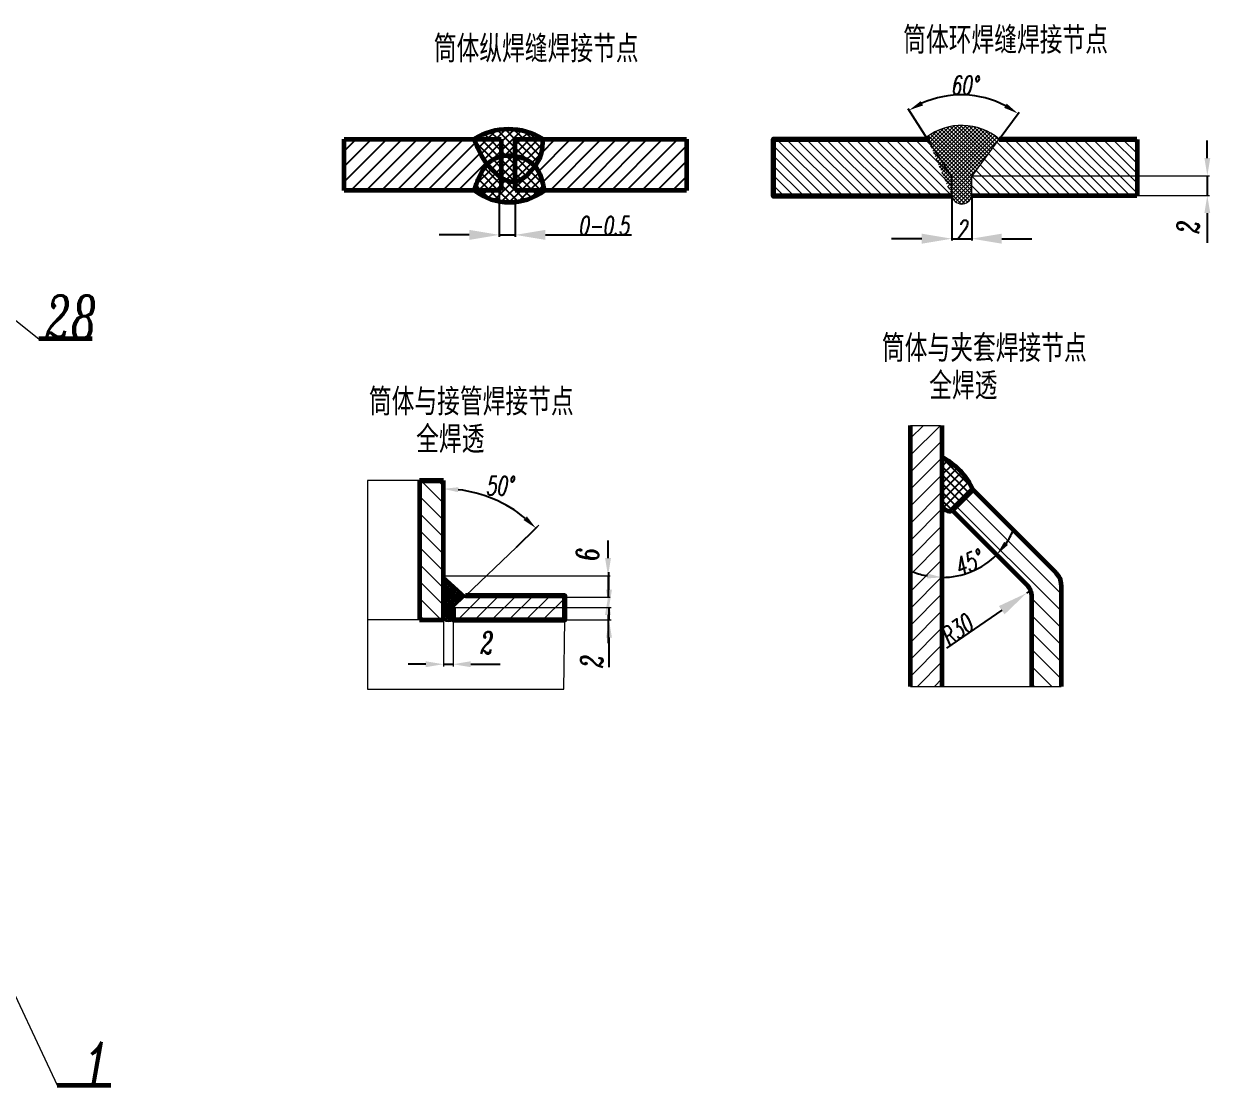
# Model space of a CAD drawing. Header units: millimetres. Extents: x -7276 to 873, y -270 to 3405.
# Drawn here: x -5101 to -3326, y -257 to 1332 of the extents above; entities that cross this region are included whole.
import ezdxf

# ---------------------------------------------------------------- set-up
doc = ezdxf.new("R2010")
doc.units = ezdxf.units.MM
doc.header["$LTSCALE"] = 0.2
doc.linetypes.add('CENTER2', pattern=[28.575000000000003, 19.05, -3.175, 3.175, -3.175])
doc.layers.get('0').update_dxf_attribs({"lineweight": 60})
for name, color, linetype, lineweight in [('1', 1, 'Continuous', 20), ('b', 2, 'Continuous', 20), ('Layer1', 5, 'CENTER2', 20), ('p', 5, 'Continuous', 20), ('sh', 7, 'Continuous', 70), ('实体', 7, 'Continuous', 60), ('实体线', 7, 'Continuous', 60), ('抛面线', 6, 'Continuous', 25), ('标注线', 5, 'Continuous', 20)]:
    doc.layers.add(name, color=color, linetype=linetype, lineweight=lineweight)
doc.styles.get("Standard").update_dxf_attribs({"font": 'SIMKAI.TTF', "width": 0.7})
doc.styles.add('工程字', font='italicc.shx', dxfattribs={"width": 0.67})
doc.dimstyles.new('机械标注', dxfattribs={"dimscale": 0.5499999999999996, "dimtxt": 50, "dimasz": 82, "dimexe": 5, "dimexo": 0, "dimgap": 0, "dimtad": 1, "dimdec": 0, "dimtxsty": '工程字', "dimcen": 2.5, "dimclrd": 5, "dimadec": 0, "dimazin": 0, "dimtfac": 1, "dimtdec": 0, "dimtmove": 0, "dimatfit": 1, "dimldrblk": 'DOTSMALL', "dimfxl": 0, "dimfrac": 2, "dimlwd": 25, "dimarcsym": 0})
doc.dimstyles.new('机械标注$2', dxfattribs={"dimscale": 0.5499999999999996, "dimtxt": 50, "dimasz": 40, "dimexe": 5, "dimexo": 0, "dimgap": 0, "dimtad": 2, "dimtih": 1, "dimdec": 0, "dimtxsty": '工程字', "dimcen": 2.5, "dimclrd": 5, "dimadec": 0, "dimazin": 0, "dimtfac": 1, "dimtdec": 0, "dimtmove": 0, "dimatfit": 1, "dimldrblk": 'DOTSMALL', "dimfxl": 0, "dimfrac": 2, "dimlwd": 25, "dimarcsym": 0})
pattern_1 = [(45, (-5386.024142376558, 652.0815239862518), (-6.363961030678928, 6.363961030678926), []), (135, (-5386.024142376558, 652.0815239862518), (-6.363961030678928, -6.363961030678924), [])]

# ---------------------------------------------------------------- blocks, each defined once
blk = doc.blocks.new('*D85')
at = {"layer": 'Defpoints', "color": 0}
for p in [(-3727.629984619258, 731.1246502069921), (-3711.75321318048, 603.6478787682133), (-3697.621493338734, 507.5314360895852), (-3600.352315089596, 492.2469806773274), (-3727.629984619258, 340.4246502069923)]:
    blk.add_point(p, dxfattribs=at)
at = {"layer": '标注线', "color": 5, "lineweight": 25}
for start, end in [(325.8880737975032, 336.7761475950069), (270, 314.9999999999995), (248.2238524049926, 259.1119262024963)]:
    blk.add_arc((-3727.629984619258, 619.5246502069913), 115.9439069433167, start, end, dxfattribs=at)
at = {"layer": '标注线', "color": 5}
for points in [[(-3628.807955971413, 552.1669427003981), (-3634.461977473721, 556.8370410536681), (-3645.645261782377, 537.5399273701091)], [(-3749.182880732818, 509.3180870360588), (-3749.87861946367, 502.0178318763969), (-3727.629984619258, 503.5807432636743)]]:
    blk.add_solid(points, dxfattribs=at)
at = {"layer": '标注线', "color": 0, "insert": (-3688.522069543391, 525.1097912346977), "char_height": 27.49999999999998, "attachment_point": 5, "rotation": 22.499999999999716, "style": '工程字'}
blk.add_mtext('45°', dxfattribs=at)
blk = doc.blocks.new('_DotSmall')
at = {"layer": 'sh', "color": 0, "linetype": 'ByBlock', "lineweight": 20, "const_width": 0.5}
blk.add_lwpolyline([(-0.0625, 0, 1), (0.0625, 0, 1)], format="xyb", close=True, dxfattribs=at)
blk = doc.blocks.new('*D86')
at = {"layer": 'Defpoints', "color": 0}
for p in [(-4473.342015992939, 648.6546538338234), (-4375.120445024939, 609.1115379401194), (-4364.109055183281, 549.0401930738892), (-4440.271341432587, 475.8072255264744), (-4473.342015992939, 439.854653833823)]:
    blk.add_point(p, dxfattribs=at)
at = {"layer": '标注线', "color": 0, "lineweight": -2}
blk.add_line((-4364.109055183281, 549.0401930738892), (-4332.880038372797, 579.068093853203), dxfattribs=at)
at = {"layer": '标注线', "color": 5, "lineweight": 25}
blk.add_arc((-4473.342015992939, 444.0084999876719), 192.1106195517292, 50.44164900130123, 83.43504828462511, dxfattribs=at)
at = {"layer": '标注线', "color": 5}
for points in [[(-4451.588058202622, 631.1987775897414), (-4451.168161234642, 638.5200796811769), (-4473.342015992939, 636.1191195394015)], [(-4348.500529849451, 594.8098189712598), (-4353.486932226658, 589.4326850590007), (-4334.862329301276, 577.1620448835106)]]:
    blk.add_solid(points, dxfattribs=at)
at = {"layer": '标注线', "color": 0, "insert": (-4389.6320637296, 640.6282954924507), "char_height": 27.49999999999998, "attachment_point": 5, "style": '工程字'}
blk.add_mtext('50°', dxfattribs=at)
blk = doc.blocks.new('*D94')
at = {"layer": 'Defpoints', "color": 0}
for p in [(-3600.953413768088, 480.0016322062984), (-3594.932996306475, 484.1363969567935)]:
    blk.add_point(p, dxfattribs=at)
at = {"layer": '标注线', "color": 5, "lineweight": 25}
for p, q in [((-3594.932996306475, 484.1363969567935), (-3600.953413768088, 480.0016322062984)), ((-3638.130016283805, 454.4690995197755), (-3720.870625541353, 397.6436456747663))]:
    blk.add_line(p, q, dxfattribs=at)
at = {"layer": '标注线', "color": 5}
blk.add_solid([(-3642.385438398226, 460.6651999390617), (-3633.874594169385, 448.272999100489), (-3600.953413768088, 480.0016322062984)], dxfattribs=at)
at = {"layer": '标注线', "color": 0, "insert": (-3705.872930916332, 424.6244362892876), "char_height": 27.49999999999998, "attachment_point": 5, "rotation": 34.48090477252856, "style": '工程字'}
blk.add_mtext('R30', dxfattribs=at)
blk = doc.blocks.new('*D103')
at = {"layer": 'Defpoints', "color": 0}
for p in [(-3665.994220552316, 1222.010839183928), (-3749.008419557667, 1159.777007476116), (-3641.930019557669, 1159.777007476116), (-3712.766499557674, 1103.766767476116), (-3683.11401955767, 1103.766767476116)]:
    blk.add_point(p, dxfattribs=at)
at = {"layer": '标注线', "color": 0, "lineweight": -2}
for p, q in [((-3749.008419557667, 1159.777007476116), (-3778.345248532983, 1205.115743165248)), ((-3641.930019557669, 1159.777007476116), (-3612.240642386301, 1200.154560429175))]:
    blk.add_line(p, q, dxfattribs=at)
at = {"layer": '标注线', "color": 5, "lineweight": 25}
blk.add_arc((-3698.886615302354, 1082.316037263346), 143.5149724454673, 62.46490218964889, 114.1135147812134, dxfattribs=at)
at = {"layer": '标注线', "color": 5}
for points in [[(-3755.768940085933, 1210.085539654907), (-3759.269159219072, 1216.529625610089), (-3776.85130751805, 1202.806925233079)], [(-3630.601519070085, 1212.686603494046), (-3634.48009729457, 1206.462906141641), (-3613.869716125114, 1197.93902014439)]]:
    blk.add_solid(points, dxfattribs=at)
at = {"layer": '标注线', "color": 0, "insert": (-3694.17178882461, 1240.172426918424), "char_height": 27.49999999999998, "attachment_point": 5, "style": '工程字'}
blk.add_mtext('60°', dxfattribs=at)
blk = doc.blocks.new('*D104')
at = {"layer": 'Defpoints', "color": 0}
for p in [(-3712.766499557674, 1074.114287476115), (-3683.11401955767, 1074.114287476115), (-3683.11401955767, 1010.592498589765)]:
    blk.add_point(p, dxfattribs=at)
at = {"layer": '标注线', "color": 0, "lineweight": -2}
for p, q in [((-3712.766499557674, 1074.114287476115), (-3712.766499557674, 1007.842498589765)), ((-3683.11401955767, 1074.114287476115), (-3683.11401955767, 1007.842498589765))]:
    blk.add_line(p, q, dxfattribs=at)
at = {"layer": '标注线', "color": 5, "lineweight": 25}
for p, q in [((-3757.866499557674, 1010.592498589765), (-3802.966499557674, 1010.592498589765)), ((-3712.766499557674, 1010.592498589765), (-3683.11401955767, 1010.592498589765)), ((-3638.01401955767, 1010.592498589765), (-3592.91401955767, 1010.592498589765))]:
    blk.add_line(p, q, dxfattribs=at)
at = {"layer": '标注线', "color": 5}
for points in [[(-3757.866499557674, 1018.109165256431), (-3757.866499557674, 1003.075831923098), (-3712.766499557674, 1010.592498589765)], [(-3638.01401955767, 1018.109165256431), (-3638.01401955767, 1003.075831923098), (-3683.11401955767, 1010.592498589765)]]:
    blk.add_solid(points, dxfattribs=at)
at = {"layer": '标注线', "color": 0, "insert": (-3697.940259557672, 1024.342498589765), "char_height": 27.49999999999998, "attachment_point": 5, "style": '工程字'}
blk.add_mtext('2', dxfattribs=at)
blk = doc.blocks.new('*D105')
at = {"layer": 'Defpoints', "color": 0}
for p in [(-4389.719987583077, 1088.20448174946), (-4365.78422140047, 1070.096795943607), (-4365.78422140047, 1016.292498589765)]:
    blk.add_point(p, dxfattribs=at)
at = {"layer": '标注线', "color": 0, "lineweight": -2}
for p, q in [((-4389.719987583077, 1088.20448174946), (-4389.719987583077, 1013.542498589765)), ((-4365.78422140047, 1070.096795943607), (-4365.78422140047, 1013.542498589765))]:
    blk.add_line(p, q, dxfattribs=at)
at = {"layer": '标注线', "color": 5, "lineweight": 25}
for p, q in [((-4434.819987583078, 1016.292498589765), (-4479.919987583077, 1016.292498589765)), ((-4389.719987583077, 1016.292498589765), (-4365.78422140047, 1016.292498589765)), ((-4320.68422140047, 1016.292498589765), (-4192.23303092428, 1016.292498589765))]:
    blk.add_line(p, q, dxfattribs=at)
at = {"layer": '标注线', "color": 5}
for points in [[(-4434.819987583078, 1023.809165256431), (-4434.819987583078, 1008.775831923098), (-4389.719987583077, 1016.292498589765)], [(-4320.68422140047, 1023.809165256431), (-4320.68422140047, 1008.775831923098), (-4365.78422140047, 1016.292498589765)]]:
    blk.add_solid(points, dxfattribs=at)
at = {"layer": '标注线', "color": 0, "insert": (-4233.908626162375, 1030.042498589765), "char_height": 27.49999999999998, "attachment_point": 5, "style": '工程字'}
blk.add_mtext('0-0.5', dxfattribs=at)

msp = doc.modelspace()

# ---------------------------------------------------------------- hatches: boundary and pattern name
at = {"layer": 'Layer1', "linetype": 'ByBlock', "lineweight": 20}
h = msp.add_hatch(dxfattribs=at)
h.set_pattern_fill('ANSI37', color=256, scale=32.94720000000001, style=0)
h.set_pattern_definition([(45, (-6397.96329955767, 1851.668207476115), (-2.912148567638678, 2.912148567638677), []), (135, (-6397.96329955767, 1851.668207476115), (-2.912148567638678, -2.912148567638677), [])])
edge = h.paths.add_edge_path()
edge.add_arc((-3697.934339689531, 1093.410180194567), 86.83915958166824, 49.84031433162186, 127.4139047552026)
edge.add_line((-3712.766499557667, 1103.766767476115), (-3749.008419557667, 1159.777007476116))
edge.add_line((-3683.114019557674, 1103.766767476115), (-3641.930019557674, 1159.777007476116))
edge.add_line((-3683.114019557674, 1074.114287476115), (-3683.114019557674, 1103.766767476115))
edge.add_line((-3712.766499557667, 1074.114287476115), (-3712.766499557667, 1103.766767476115))
edge.add_arc((-3697.860805855631, 1077.644271806001), 15.1633932708706, 190.5782363507427, 346.538232641037)
h = msp.add_hatch(dxfattribs=at)
h.set_pattern_fill('ANSI37', color=256, scale=14.4, style=0)
h.set_pattern_definition([(45, (-5134.302015992946, 785.45465383382), (-1.272792206135785, 1.272792206135785), []), (135, (-5134.302015992946, 785.45465383382), (-1.272792206135785, -1.272792206135785), [])])
h.paths.add_polyline_path([(-4473.342015992939, 439.8546538338192, 0.3293259090864932), (-4458.942015992938, 439.8546538338192), (-4458.942015992938, 457.8546538338255), (-4440.222015992944, 475.8546538338232), (-4473.342015992939, 505.9759338568392)])
at = {"layer": 'p', "linetype": 'ByBlock', "lineweight": 20}
h = msp.add_hatch(dxfattribs=at)
h.set_pattern_fill('ANSI31', color=256, scale=3.294720000000001, angle=90, style=0)
h.set_pattern_definition([(135, (-6397.96329955767, 1851.668207476115), (-7.396857361802242, -7.39685736180224), [])])
h.paths.add_polyline_path([(-3712.766499557674, 1074.114287476115), (-3712.766499557674, 1103.766767476115), (-3749.008419557667, 1159.777007476116), (-3979.638819557673, 1159.777007476116), (-3979.638819557673, 1074.114287476115)])
h.paths.add_polyline_path([(-3436.010019557671, 1074.114287476115), (-3436.010019557671, 1159.777007476116), (-3641.930019557669, 1159.777007476116), (-3683.11401955767, 1103.766767476116), (-3683.11401955767, 1074.114287476115)])
at = {"layer": '抛面线'}
h = msp.add_hatch(dxfattribs=at)
h.set_pattern_fill('ANSI37', color=256, scale=72, style=0)
h.set_pattern_definition(pattern_1)
edge = h.paths.add_edge_path()
edge.add_spline(control_points=[(-4386.805947394703, 1133.835974848019), (-4383.611993074566, 1134.560378005637), (-4376.643994573802, 1135.403319735614), (-4369.482574976159, 1134.897760455286), (-4365.78422140047, 1134.28116018189)], knot_values=[94.5450084614117, 94.5450084614117, 94.5450084614117, 94.5450084614117, 107.9303105225951, 122.7026678369493, 122.7026678369493, 122.7026678369493, 122.7026678369493], degree=3, periodic=0)
edge.add_line((-4365.78422140047, 1134.281160181892), (-4365.78422140047, 1159.391571422797))
edge.add_line((-4365.78422140047, 1159.391571422797), (-4324.65227816249, 1159.391571422797))
edge.add_arc((-4376.10909489098, 1079.336293124179), 95.16644141344274, 57.26846604602008, 122.7315339539786)
edge.add_line((-4427.565911619466, 1159.391571422797), (-4386.805947394703, 1159.391571422797))
edge.add_line((-4386.805947394703, 1159.391571422797), (-4386.805947394703, 1133.83597484802))
edge = h.paths.add_edge_path()
edge.add_line((-4365.78422140047, 1082.823723040026), (-4365.78422140047, 1096.563339326398))
edge.add_spline(control_points=[(-4365.78422140047, 1096.563339326397), (-4368.027839363727, 1096.129772201516), (-4375.508032943122, 1095.614825830733), (-4382.35483152825, 1098.91748218115), (-4386.805947394703, 1101.960929018484)], knot_values=[98.73743220311809, 98.73743220311809, 98.73743220311809, 98.73743220311809, 108.1197484000779, 129.7687386207764, 129.7687386207764, 129.7687386207764, 129.7687386207764], degree=3, periodic=0)
edge.add_line((-4386.805947394703, 1101.960929018482), (-4386.805947394707, 1082.823723040025))
edge.add_line((-4386.805947394703, 1082.823723040024), (-4427.00962036306, 1082.823723040024))
edge.add_arc((-4374.718368972983, 1150.831402306882), 85.78705852985011, 232.4432385944914, 307.5567614055105)
edge.add_line((-4322.427117582905, 1082.823723040026), (-4365.784221400467, 1082.823723040026))
edge = h.paths.add_edge_path()
edge.add_spline(control_points=[(-4386.805947394703, 1101.960929018485), (-4382.35483152825, 1098.917482181151), (-4375.508032943122, 1095.614825830733), (-4368.027839363727, 1096.129772201516), (-4365.78422140047, 1096.563339326397)], knot_values=[98.73743220311809, 98.73743220311809, 98.73743220311809, 98.73743220311809, 120.3864224238166, 129.7687386207764, 129.7687386207764, 129.7687386207764, 129.7687386207764], degree=3, periodic=0)
edge.add_line((-4365.78422140047, 1096.563339326398), (-4365.784221400474, 1134.28116018189))
edge.add_spline(control_points=[(-4365.78422140047, 1134.28116018189), (-4369.482574976159, 1134.897760455286), (-4376.643994573802, 1135.403319735614), (-4383.611993074566, 1134.560378005637), (-4386.805947394703, 1133.835974848019)], knot_values=[94.54500846141171, 94.54500846141171, 94.54500846141171, 94.54500846141171, 109.3173657757659, 122.7026678369493, 122.7026678369493, 122.7026678369493, 122.7026678369493], degree=3, periodic=0)
edge.add_line((-4386.805947394703, 1133.835974848019), (-4386.8059473947, 1101.96092901848))
h = msp.add_hatch(dxfattribs=at)
h.set_pattern_fill('ANSI31', color=256, scale=129.6, style=0)
h.set_pattern_definition([(45, (-5386.024142376558, 652.0815239862518), (-11.45512985522207, 11.45512985522207), [])])
edge = h.paths.add_edge_path()
edge.add_line((-4621.75465543682, 1159.391571422799), (-4621.75465543682, 1082.823723040028))
edge.add_line((-4621.75465543682, 1082.823723040028), (-4427.009620363059, 1082.823723040028))
edge.add_spline(control_points=[(-4427.00962036306, 1082.823723040028), (-4424.170539587974, 1091.501260903736), (-4419.673710422958, 1105.24564101736), (-4411.42385836389, 1117.819719054737), (-4407.77925289808, 1121.775549096728)], knot_values=[0, 0, 0, 0, 27.45708031020244, 43.4893577557301, 43.4893577557301, 43.4893577557301, 43.4893577557301], degree=3, periodic=0)
edge.add_spline(control_points=[(-4407.779252898061, 1121.775549096739), (-4409.057030381167, 1123.383789599853), (-4417.390338735634, 1134.650668565747), (-4422.87948727884, 1147.996992396928), (-4427.565911619466, 1159.391571422799)], knot_values=[0, 0, 0, 0, 6.240715790288853, 42.67495097154707, 42.67495097154707, 42.67495097154707, 42.67495097154707], degree=3, periodic=0)
edge.add_line((-4427.565911619466, 1159.391571422799), (-4621.75465543682, 1159.391571422799))
edge = h.paths.add_edge_path()
edge.add_line((-4109.813787364124, 1082.823723040028), (-4109.813787364124, 1159.391571422799))
edge.add_line((-4109.813787364124, 1159.391571422799), (-4324.652278162484, 1159.391571422799))
edge.add_spline(control_points=[(-4324.652278162484, 1159.391571422799), (-4324.822365028509, 1151.237809712721), (-4325.126522034727, 1136.656885217572), (-4332.693541096791, 1124.257985404208), (-4336.515657457419, 1119.117287110765)], knot_values=[130.7816876108241, 130.7816876108241, 130.7816876108241, 130.7816876108241, 154.7227475694835, 173.5941709778085, 173.5941709778085, 173.5941709778085, 173.5941709778085], degree=3, periodic=0)
edge.add_spline(control_points=[(-4336.515657457419, 1119.117287110764), (-4328.208282065425, 1109.612511667675), (-4325.317699824159, 1096.218117353851), (-4322.427117582894, 1082.823723040028)], knot_values=[121.1665790152338, 121.1665790152338, 121.1665790152338, 121.1665790152377, 160.0986962033963, 160.0986962033963, 160.0986962033963, 160.0986962033963], degree=3, periodic=0)
edge.add_line((-4322.427117582894, 1082.823723040028), (-4109.813787364124, 1082.823723040028))
h = msp.add_hatch(dxfattribs=at)
h.set_pattern_fill('ANSI37', color=256, scale=72, style=0)
h.set_pattern_definition(pattern_1)
edge = h.paths.add_edge_path()
edge.add_spline(control_points=[(-4407.77925289808, 1121.775549096728), (-4405.680221561259, 1124.053823466661), (-4399.558992555316, 1129.519346703969), (-4391.892988806198, 1132.682211051786), (-4386.8059473947, 1133.835974848025)], knot_values=[43.4893577557301, 43.4893577557301, 43.4893577557301, 43.4893577557301, 52.72279963975647, 68.07240609222062, 68.07240609222062, 68.07240609222062, 68.07240609222062], degree=3, periodic=0)
edge.add_line((-4386.805947394699, 1133.835974848025), (-4386.8059473947, 1159.391571422799))
edge.add_line((-4386.8059473947, 1159.391571422799), (-4427.565911619467, 1159.391571422799))
edge.add_spline(control_points=[(-4427.565911619466, 1159.391571422799), (-4422.87948727884, 1147.996992396928), (-4417.390338735634, 1134.650668565747), (-4409.057030381167, 1123.383789599853), (-4407.779252898061, 1121.775549096739)], knot_values=[0, 0, 0, 0, 36.43423518125822, 42.67495097154707, 42.67495097154707, 42.67495097154707, 42.67495097154707], degree=3, periodic=0)
edge = h.paths.add_edge_path()
edge.add_spline(control_points=[(-4365.784221400473, 1134.281160181892), (-4354.371915225619, 1132.378467277201), (-4343.518963410051, 1127.130028475883), (-4336.51565745742, 1119.117287110765)], knot_values=[88.34592084260346, 88.34592084260346, 88.34592084260346, 88.34592084260346, 121.1665790152338, 121.1665790152338, 121.1665790152338, 121.1665790152377], degree=3, periodic=0)
edge.add_spline(control_points=[(-4336.515657457419, 1119.117287110765), (-4332.693541096791, 1124.257985404208), (-4325.126522034727, 1136.656885217572), (-4324.822365028509, 1151.237809712721), (-4324.652278162484, 1159.391571422799)], knot_values=[130.7816876108241, 130.7816876108241, 130.7816876108241, 130.7816876108241, 149.653111019149, 173.5941709778085, 173.5941709778085, 173.5941709778085, 173.5941709778085], degree=3, periodic=0)
edge.add_line((-4324.652278162484, 1159.391571422799), (-4365.784221400472, 1159.391571422799))
edge.add_line((-4365.784221400472, 1159.391571422799), (-4365.784221400472, 1134.281160181891))
edge = h.paths.add_edge_path()
edge.add_spline(control_points=[(-4365.784221400472, 1096.563339326399), (-4362.113118021395, 1097.272760343382), (-4351.527553606256, 1101.519325271521), (-4343.045998024993, 1110.699295358629), (-4337.538845345229, 1117.741112308001), (-4336.515657457419, 1119.117287110765)], knot_values=[93.43349180695888, 93.43349180695888, 93.43349180695888, 93.43349180695888, 104.4867487990407, 125.7297713332322, 130.7816876108241, 130.7816876108241, 130.7816876108241, 130.7816876108241], degree=3, periodic=0)
edge.add_spline(control_points=[(-4336.51565745742, 1119.117287110765), (-4343.518963410051, 1127.130028475883), (-4354.371915225619, 1132.378467277201), (-4365.784221400473, 1134.281160181892)], knot_values=[88.34592084260348, 88.34592084260734, 88.34592084260734, 88.34592084260734, 121.1665790152377, 121.1665790152377, 121.1665790152377, 121.1665790152377], degree=3, periodic=0)
edge.add_line((-4365.784221400472, 1134.281160181891), (-4365.784221400472, 1096.563339326399))
edge = h.paths.add_edge_path()
edge.add_spline(control_points=[(-4386.8059473947, 1101.960929018486), (-4389.174418516141, 1103.580369212842), (-4396.973116266885, 1109.845852928487), (-4403.65932335425, 1116.590109808655), (-4407.779252898061, 1121.775549096739)], knot_values=[42.67495097154706, 42.67495097154706, 42.67495097154706, 42.67495097154706, 50.96905226498274, 71.09095118624845, 71.09095118624845, 71.09095118624845, 71.09095118624845], degree=3, periodic=0)
edge.add_spline(control_points=[(-4407.77925289808, 1121.775549096728), (-4411.42385836389, 1117.819719054737), (-4419.673710422958, 1105.24564101736), (-4424.170539587974, 1091.501260903736), (-4427.00962036306, 1082.823723040028)], knot_values=[0, 0, 0, 0, 16.03227744552766, 43.4893577557301, 43.4893577557301, 43.4893577557301, 43.4893577557301], degree=3, periodic=0)
edge.add_line((-4427.00962036306, 1082.823723040028), (-4386.8059473947, 1082.823723040028))
edge.add_line((-4386.8059473947, 1082.823723040028), (-4386.8059473947, 1101.960929018486))
edge = h.paths.add_edge_path()
edge.add_spline(control_points=[(-4322.427117582894, 1082.823723040028), (-4325.317699824159, 1096.218117353851), (-4328.208282065425, 1109.612511667675), (-4336.515657457419, 1119.117287110764)], knot_values=[121.1665790152338, 121.1665790152338, 121.1665790152338, 121.1665790152338, 160.0986962033924, 160.0986962033963, 160.0986962033963, 160.0986962033963], degree=3, periodic=0)
edge.add_spline(control_points=[(-4336.515657457419, 1119.117287110765), (-4337.538845345229, 1117.741112308001), (-4343.045998024993, 1110.699295358629), (-4351.527553606256, 1101.519325271521), (-4362.113118021395, 1097.272760343382), (-4365.784221400472, 1096.563339326399)], knot_values=[93.4334918069589, 93.4334918069589, 93.4334918069589, 93.4334918069589, 98.48540808455078, 119.7284306187423, 130.7816876108241, 130.7816876108241, 130.7816876108241, 130.7816876108241], degree=3, periodic=0)
edge.add_line((-4365.784221400472, 1096.563339326399), (-4365.784221400471, 1082.823723040028))
edge.add_line((-4365.784221400471, 1082.823723040028), (-4322.427117582894, 1082.823723040028))
h = msp.add_hatch(dxfattribs=at)
h.set_pattern_fill('ANSI37', color=256, scale=72, style=0)
h.set_pattern_definition(pattern_1)
edge = h.paths.add_edge_path()
edge.add_spline(control_points=[(-4386.8059473947, 1133.835974848025), (-4391.892988806198, 1132.682211051786), (-4399.558992555316, 1129.519346703969), (-4405.680221561259, 1124.053823466661), (-4407.77925289808, 1121.775549096728)], knot_values=[43.4893577557301, 43.4893577557301, 43.4893577557301, 43.4893577557301, 58.83896420819425, 68.07240609222062, 68.07240609222062, 68.07240609222062, 68.07240609222062], degree=3, periodic=0)
edge.add_spline(control_points=[(-4407.779252898061, 1121.775549096739), (-4403.65932335425, 1116.590109808655), (-4396.973116266885, 1109.845852928487), (-4389.174418516141, 1103.580369212842), (-4386.8059473947, 1101.960929018486)], knot_values=[42.67495097154707, 42.67495097154707, 42.67495097154707, 42.67495097154707, 62.79684989281279, 71.09095118624846, 71.09095118624846, 71.09095118624846, 71.09095118624846], degree=3, periodic=0)
edge.add_line((-4386.8059473947, 1101.960929018486), (-4386.8059473947, 1133.835974848025))
h = msp.add_hatch(dxfattribs=at)
h.set_pattern_fill('ANSI37', color=256, scale=72, style=0)
h.set_pattern_definition([(45, (-16239.02998461926, 1993.624650206993), (-6.363961030678928, 6.363961030678928), []), (135, (-16239.02998461926, 1993.624650206993), (-6.363961030678928, -6.363961030678928), [])])
h.paths.add_polyline_path([(-3727.629984619258, 612.2246502069925, 0.4939376840956728), (-3711.75321318048, 603.6478787682133), (-3680.852646842626, 634.5484451060674, 0.1644038113675632), (-3727.629984619258, 683.5246502069929)])
at = {"layer": '标注线'}
h = msp.add_hatch(dxfattribs=at)
h.set_pattern_fill('ANSI31', color=256, scale=144, style=0)
h.set_pattern_definition([(45, (-16239.02998461926, 1993.624650206993), (-12.72792206135786, 12.72792206135786), [])])
h.paths.add_polyline_path([(-3727.629984619258, 731.1246502069923), (-3774.729984619258, 731.1246502069923), (-3774.729984619258, 340.4246502069923), (-3727.629984619256, 340.4246502069923)])
h = msp.add_hatch(dxfattribs=at)
h.set_pattern_fill('ANSI31', color=256, scale=144, angle=90, style=0)
h.set_pattern_definition([(135, (-28176.29309830422, -5491.134878454252), (-12.72792206135786, -12.72792206135786), [])])
h.paths.add_polyline_path([(-4509.342015992938, 444.9891677492905), (-4504.207502077476, 439.854653833824), (-4473.342015992953, 439.8546538338288), (-4473.342015992944, 648.2231908145795), (-4473.773479012189, 648.6546538338234), (-4509.342015992939, 648.6546538338234)])
h = msp.add_hatch(dxfattribs=at)
h.set_pattern_fill('ANSI31', color=256, scale=144, angle=90, style=0)
h.set_pattern_definition([(135, (-16239.02998461926, 1993.624650206993), (-12.72792206135786, -12.72792206135786), [])])
h.paths.add_polyline_path([(-3600.352315089594, 492.2469806773263, -0.1989123673796372), (-3593.029984619259, 474.5693111476637), (-3593.029984619257, 340.4246502069923), (-3549.329984619259, 340.4246502069923), (-3549.329984619257, 492.6704438233696, 0.1989123673796687), (-3556.652315089594, 510.3481133530345), (-3680.852646842628, 634.5484451060679), (-3711.753213180478, 603.6478787682126)])
h = msp.add_hatch(dxfattribs=at)
h.set_pattern_fill('ANSI31', color=256, scale=144, style=0)
h.set_pattern_definition([(45, (-28176.29309830422, -5491.134878454252), (-12.72792206135786, 12.72792206135786), [])])
h.paths.add_polyline_path([(-4291.902015992941, 439.8546538338232), (-4291.902015992941, 475.8546538338233), (-4440.22201599294, 475.8546538338232), (-4458.942015992937, 457.854653833823), (-4458.942015992938, 439.8546538338233)])

# ---------------------------------------------------------------- linework, layer by layer
at = {"linetype": 'Continuous'}
for p, q in [((-4998.608100145802, 860.4428996545466), (-5078.608100145802, 860.4428996545466)), ((-3774.729984619258, 340.4246502069923), (-3774.729984619258, 731.1246502069923)), ((-3727.629984619258, 731.1246502069923), (-3727.629984619258, 340.4246502069923)), ((-3680.852646842626, 634.5484451060672), (-3711.75321318048, 603.6478787682133)), ((-3556.652315089594, 510.3481133530345), (-3680.852646842626, 634.5484451060672)), ((-3711.75321318048, 603.6478787682133), (-3600.352315089596, 492.2469806773274)), ((-3549.329984619257, 492.6704438233708), (-3549.329984619259, 340.4246502069923)), ((-3593.029984619259, 340.4246502069923), (-3593.029984619259, 474.5693111476637)), ((-5051.010315657735, -256.6838313502994), (-4971.010316772385, -256.670476801251))]:
    msp.add_line(p, q, dxfattribs=at)
for centre, radius, start, end in [((-3776.703817970463, 589.8273687008918), 105.7706087786935, 25.01224480358974, 62.35675742978669), ((-3716.409677579091, 614.0115476010649), 11.36170288172305, 189.0486890386543, 294.1946962878419), ((-3574.329984619257, 492.6704438233708), 25, 0, 44.99999999999079), ((-3618.029984619259, 474.5693111476637), 25, 0, 44.99999999999079)]:
    msp.add_arc(centre, radius, start, end, dxfattribs=at)
at = {"layer": '1', "linetype": 'Continuous'}
for p, q in [((-5456.634601626075, 1163.012661826684), (-5078.608100145802, 860.4428996545466)), ((-3774.729984619258, 731.1246502069923), (-3729.918314230059, 731.1246502069914)), ((-5418.710315657734, 526.3565030069617), (-5051.010315657735, -256.6838313502994)), ((-3774.729984619258, 340.4246502069923), (-3549.329984619259, 340.4246502069898))]:
    msp.add_line(p, q, dxfattribs=at)
at = {"layer": 'b'}
for p, q in [((-4587.102015992941, 648.6546538338234), (-4587.102015992941, 336.1746538338227)), ((-4587.102015992941, 336.1746538338227), (-4292.992391516726, 336.1746538338227))]:
    msp.add_line(p, q, dxfattribs=at)
at = {"layer": 'Layer1', "linetype": 'ByBlock', "lineweight": 20}
for p, q in [((-4364.109055183277, 549.040193073889), (-4330.471730243846, 581.5962727190526)), ((-4440.271341432588, 475.8072255264742), (-4364.109055183277, 549.040193073889))]:
    msp.add_line(p, q, dxfattribs=at)
for centre, radius, start, end in [((-3697.934339689531, 1093.410180194567), 86.83915958166824, 49.84031433162186, 127.4139047552026), ((-3697.860805855631, 1077.644271806001), 15.1633932708706, 190.5782363507427, 346.538232641037), ((-4466.142015992938, 449.6005010800295), 12.11699379163196, 233.5438933214511, 306.4561066785489)]:
    msp.add_arc(centre, radius, start, end, dxfattribs=at)
at = {"layer": 'p', "linetype": 'ByBlock', "lineweight": 20}
msp.add_line((-4473.342015992939, 648.2231908145754), (-4473.773479012189, 648.6546538338234), dxfattribs=at)
at = {"layer": 'sh', "linetype": 'ByBlock', "lineweight": 20}
for p, q in [((-3712.766499557667, 1103.766767476115), (-3749.008419557667, 1159.777007476116)), ((-3683.114019557674, 1103.766767476115), (-3641.930019557674, 1159.777007476116)), ((-3712.766499557667, 1074.114287476115), (-3712.766499557667, 1103.766767476115)), ((-3683.114019557674, 1074.114287476115), (-3683.114019557674, 1103.766767476115)), ((-3712.766499557667, 1074.114287476115), (-3712.766499557667, 1074.114287476115)), ((-3712.766499557667, 1074.114287476115), (-3712.766499557667, 1074.114287476115)), ((-3683.114019557674, 1074.114287476115), (-3683.114019557674, 1074.114287476115)), ((-4440.22201599294, 475.8546538338232), (-4473.342015992939, 505.9759338568424)), ((-4458.942015992938, 457.8546538338232), (-4440.22201599294, 475.8546538338232)), ((-4292.992391516726, 336.1746538338227), (-4291.902015992944, 439.8546538338232))]:
    msp.add_line(p, q, dxfattribs=at)
at = {"layer": 'sh'}
msp.add_line((-4509.342015992939, 648.6546538338234), (-4473.342015992939, 648.6546538338234), dxfattribs=at)
for points in [[(-3712.766499557674, 1074.114287476115), (-3979.638819557673, 1074.114287476115), (-3979.638819557673, 1159.777007476116), (-3745.713699557669, 1159.777007476116)], [(-3641.930019557669, 1159.777007476116), (-3436.010019557671, 1159.777007476116)], [(-4458.942015992938, 458.5746538338226), (-4458.942015992938, 439.8546538338232), (-4291.902015992941, 439.8546538338232), (-4291.902015992941, 475.8546538338232), (-4440.222015992944, 475.8546538338232)]]:
    msp.add_lwpolyline(points, dxfattribs=at)
at = {"layer": '实体'}
for p, q in [((-3435.294186765075, 1159.05669710209), (-3435.294186765075, 1075.545794290415)), ((-3683.114019557674, 1075.200812705457), (-3436.010019557671, 1075.200812705458))]:
    msp.add_line(p, q, dxfattribs=at)
at = {"layer": '实体线'}
for p, q in [((-4621.75465543682, 1082.823723040028), (-4621.75465543682, 1159.391571422799)), ((-4621.75465543682, 1159.391571422799), (-4386.8059473947, 1159.391571422799)), ((-4386.8059473947, 1159.391571422799), (-4386.8059473947, 1082.823723040028)), ((-4365.784221400472, 1082.823723040028), (-4365.784221400472, 1159.391571422799)), ((-4365.784221400472, 1159.391571422799), (-4109.813787364124, 1159.391571422799)), ((-4109.813787364124, 1159.391571422799), (-4109.813787364124, 1082.823723040028)), ((-4386.8059473947, 1082.823723040028), (-4621.75465543682, 1082.823723040028)), ((-4109.813787364124, 1082.823723040028), (-4365.784221400472, 1082.823723040028)), ((-4509.342015992939, 648.6546538338234), (-4509.342015992939, 439.8546538338232)), ((-4473.342015992954, 439.8546538338287), (-4473.342015992943, 648.6546538338234)), ((-4509.342015992939, 439.8546538338232), (-4473.342015992954, 439.8546538338287))]:
    msp.add_line(p, q, dxfattribs=at)
for centre, radius, start, end in [((-4376.109094890977, 1079.336293124184), 95.1664414134409, 57.26846604610181, 122.7315339538982), ((-4374.718368972983, 1150.831402306883), 85.78705852984987, 232.4432385945628, 307.5567614054372)]:
    msp.add_arc(centre, radius, start, end, dxfattribs=at)
for points in [[(-4427.565911619466, 1159.391571422799), (-4411.433505198031, 1126.723560214632), (-4393.632229453407, 1107.278714206146), (-4372.493210616412, 1096.16737230747), (-4355.248221682174, 1100.611909066939), (-4339.672106517144, 1115.05665353522), (-4327.433729998473, 1135.61263373357), (-4324.652278162484, 1159.391571422799)], [(-4427.00962036306, 1082.823723040028), (-4416.996404423971, 1108.389848396016), (-4400.863998002544, 1127.8346944045), (-4376.943531775585, 1135.057066638639), (-4336.515657457418, 1119.117287110762), (-4322.427117582894, 1082.823723040028)]]:
    msp.add_spline(points, degree=3, dxfattribs=at)
at = {"layer": '标注线'}
for p, q in [((-3436.010019557671, 1075.200812705457), (-3436.010019557671, 1159.777007476116)), ((-3683.11401955767, 1104.788242152672), (-3327.278979557668, 1104.788242152672)), ((-3683.11401955767, 1075.200812705457), (-3327.278979557668, 1075.200812705457)), ((-4509.342015992939, 648.6546538338234), (-4587.102015992941, 648.6546538338234)), ((-4509.342015992939, 439.8546538338232), (-4509.342015992939, 648.6546538338234)), ((-4473.342015992939, 505.9759338568424), (-4223.802015992942, 505.9759338568424)), ((-4442.382114367299, 473.7776361661731), (-4223.802015992942, 473.7776361661731)), ((-4504.207502077474, 439.8546538338223), (-4509.342015992943, 444.9891677492938)), ((-4458.942015992938, 458.5746538338226), (-4222.362015992945, 458.5746538338226)), ((-4509.342015992939, 439.8546538338232), (-4587.102015992941, 439.8546538338232)), ((-4473.342015992939, 439.8546538338232), (-4473.342015992939, 370.3146538338224)), ((-4458.942015992938, 439.8546538338232), (-4222.362015992945, 439.8546538338232)), ((-4458.942015992938, 439.8546538338232), (-4458.942015992938, 370.3146538338224))]:
    msp.add_line(p, q, dxfattribs=at)
at = {"layer": '标注线', "color": 5, "lineweight": 25}
for p, q in [((-3330.578979557667, 1131.188242152672), (-3330.578979557667, 1157.588242152672)), ((-3330.578979557667, 1104.788242152672), (-3330.578979557667, 1075.200812705457)), ((-3330.578979557667, 1048.800812705457), (-3330.578979557667, 1004.502241276885)), ((-4227.102015992941, 532.3759338568425), (-4227.102015992941, 558.7759338568426)), ((-4227.102015992941, 505.9759338568424), (-4227.102015992941, 473.7776361661731)), ((-4225.662015992946, 484.9746538338227), (-4225.662015992946, 511.3746538338228)), ((-4227.102015992941, 447.377636166173), (-4227.102015992941, 405.1847790233155)), ((-4225.662015992946, 458.5746538338226), (-4225.662015992946, 439.8546538338232)), ((-4225.662015992946, 413.4546538338234), (-4225.662015992946, 369.1560824052517)), ((-4499.742015992941, 373.6146538338226), (-4526.142015992938, 373.6146538338226)), ((-4473.342015992939, 373.6146538338226), (-4458.942015992938, 373.6146538338226)), ((-4432.542015992938, 373.6146538338226), (-4388.243444564368, 373.6146538338226))]:
    msp.add_line(p, q, dxfattribs=at)
at = {"layer": '标注线', "color": 5}
for points in [[(-3334.978979557669, 1131.188242152672), (-3326.178979557666, 1131.188242152672), (-3330.578979557667, 1104.788242152672)], [(-3334.978979557669, 1048.800812705457), (-3326.178979557666, 1048.800812705457), (-3330.578979557667, 1075.200812705457)], [(-4231.502015992943, 532.3759338568425), (-4222.70201599294, 532.3759338568425), (-4227.102015992941, 505.9759338568424)], [(-4230.062015992948, 484.9746538338227), (-4221.262015992945, 484.9746538338227), (-4225.662015992946, 458.5746538338226)], [(-4231.502015992943, 447.377636166173), (-4222.70201599294, 447.377636166173), (-4227.102015992941, 473.7776361661731)], [(-4230.062015992948, 413.4546538338234), (-4221.262015992945, 413.4546538338234), (-4225.662015992946, 439.8546538338232)], [(-4499.742015992941, 378.0146538338229), (-4499.742015992941, 369.214653833822), (-4473.342015992939, 373.6146538338226)], [(-4432.542015992938, 378.0146538338229), (-4432.542015992938, 369.214653833822), (-4458.942015992938, 373.6146538338226)]]:
    msp.add_solid(points, dxfattribs=at)

# ---------------------------------------------------------------- texts
at = {"layer": '1', "linetype": 'Continuous', "style": '工程字', "width": 0.67}
for s, p in [('28', (-5069.508100703128, 860.4495769290706)), ('1', (-5011.010316215059, -256.6771540757754))]:
    msp.add_text(s, height=65, dxfattribs=at).set_placement(p)
at = {"layer": '实体', "width": 0.7}
for s, p in [('筒体环焊缝焊接节点', (-3785.454645632444, 1291.292498589765)), ('筒体纵焊缝焊接节点', (-4487.694179714021, 1278.295919846854)), ('筒体与夹套焊接节点', (-3817.258460056028, 830.0278105682455)), ('全焊透', (-3746.629984619258, 773.8246502069924)), ('筒体与接管焊接节点', (-4584.787888623296, 749.888048533122)), ('全焊透', (-4514.159413186526, 693.6848881718686))]:
    msp.add_text(s, height=35.64, dxfattribs=at).set_placement(p)
at = {"layer": '标注线', "char_height": 32.99999999999998, "attachment_point": 5, "rotation": 90, "style": '工程字'}
for s, insert in [('2', (-3359.389789476158, 1028.232969928517)), ('6', (-4257.893098304217, 538.3851215457471)), ('2', (-4251.413098304221, 378.1053681195422))]:
    msp.add_mtext(s, dxfattribs=dict(at, insert=insert))
at = {"layer": '标注线', "insert": (-4407.893098304217, 405.7251215457468), "char_height": 32.99999999999998, "attachment_point": 5, "style": '工程字'}
msp.add_mtext('2', dxfattribs=at)

# ---------------------------------------------------------------- dimensions: what is measured, and where the dimension line sits
at = {"layer": '标注线'}
for base, line1, line2, text, picture, middle in [((-3665.994220552316, 1222.010839183928), ((-3683.11401955767, 1103.766767476116), (-3641.930019557669, 1159.777007476116)), ((-3712.766499557674, 1103.766767476116), (-3749.008419557667, 1159.777007476116)), '60%%d', '*D103', (-3694.17178882461, 1240.172426918423)), ((-4375.120445024939, 609.1115379401194), ((-4440.271341432586, 475.8072255264742), (-4364.10905518328, 549.040193073889)), ((-4473.342015992939, 648.6546538338234), (-4473.342015992939, 439.8546538338232)), '50%%d', '*D86', (-4389.6320637296, 640.6282954924507))]:
    dim = msp.add_angular_dim_2l(base=base, line1=line1, line2=line2, text=text, dimstyle='机械标注$2', dxfattribs=at)
    dim.commit()
    dim.dimension.update_dxf_attribs({"geometry": picture, "text_midpoint": middle})
for base, p1, p2, text, picture, middle in [((-4365.78422140047, 1016.292498589765), (-4389.719987583077, 1088.20448174946), (-4365.78422140047, 1070.096795943607), '0-0.5', '*D105', (-4233.908626162375, 1030.042498589765)), ((-3683.11401955767, 1010.592498589765), (-3712.766499557674, 1074.114287476115), (-3683.11401955767, 1074.114287476115), '2', '*D104', (-3697.940259557672, 1024.342498589765))]:
    dim = msp.add_linear_dim(base=base, p1=p1, p2=p2, text=text, dimstyle='机械标注', dxfattribs=at)
    dim.commit()
    dim.dimension.update_dxf_attribs({"geometry": picture, "text_midpoint": middle})
dim = msp.add_angular_dim_2l(base=(-3697.621493338734, 507.5314360895852), line1=((-3711.75321318048, 603.6478787682133), (-3600.352315089596, 492.2469806773274)), line2=((-3727.629984619258, 731.1246502069923), (-3727.629984619258, 340.4246502069923)), dimstyle='机械标注$2', override={"dimtad": 1, "dimtih": 0}, dxfattribs=at)
dim.commit()
dim.dimension.update_dxf_attribs({"geometry": '*D85', "text_midpoint": (-3688.522069543391, 525.1097912346979)})
dim = msp.add_radius_dim(center=(-3594.932996306475, 484.1363969567935), mpoint=(-3600.953413768088, 480.0016322062984), text='R30', dimstyle='机械标注', dxfattribs=at)
dim.commit()
dim.dimension.update_dxf_attribs({"geometry": '*D94', "text_midpoint": (-3698.08862217044, 413.2901062540079), "dimtype": 164})

doc.saveas('drawing.dxf')
